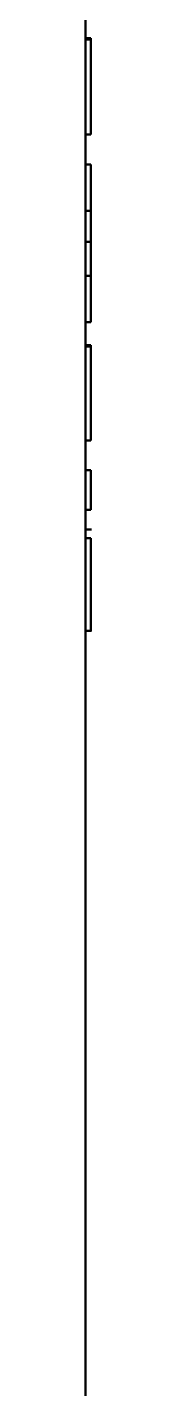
# Model space of a CAD drawing. Header units: millimetres. Extents: x 0 to 594, y 0 to 420.
# Drawn here: x 287.04 to 287.15, y 72.91 to 97.95 of the extents above; entities that cross this region are included whole.
import ezdxf

# ---------------------------------------------------------------- set-up
doc = ezdxf.new("R2010")
doc.units = ezdxf.units.MM
doc.layers.add('1', color=7, linetype='Continuous')

msp = doc.modelspace()

# ---------------------------------------------------------------- linework, layer by layer
at = {"layer": '1', "color": 7, "linetype": 'Continuous', "lineweight": 50}
for p, q in [((287.041, 174.616), (287.041, 69.916)), ((287.141, 97.751), (287.041, 97.751)), ((287.141, 97.726), (287.041, 97.726)), ((287.141, 97.751), (287.141, 97.726)), ((287.141, 97.726), (287.141, 95.976)), ((287.141, 95.976), (287.041, 95.976)), ((287.141, 95.426), (287.041, 95.426)), ((287.141, 95.426), (287.141, 94.576)), ((287.141, 94.576), (287.041, 94.576)), ((287.141, 94.576), (287.141, 94.001)), ((287.141, 94.001), (287.041, 94.001)), ((287.141, 94.001), (287.141, 93.376)), ((287.141, 93.376), (287.041, 93.376)), ((287.141, 93.376), (287.141, 92.526)), ((287.141, 92.526), (287.041, 92.526)), ((287.141, 92.101), (287.041, 92.101)), ((287.141, 92.076), (287.041, 92.076)), ((287.141, 92.101), (287.141, 92.076)), ((287.141, 92.076), (287.141, 90.351)), ((287.141, 90.351), (287.041, 90.351)), ((287.141, 89.801), (287.041, 89.801)), ((287.141, 89.801), (287.141, 89.076)), ((287.141, 89.076), (287.041, 89.076)), ((287.153, 88.713), (287.041, 88.713)), ((287.141, 88.551), (287.041, 88.551)), ((287.041, 86.851), (287.153, 86.851))]:
    msp.add_line(p, q, dxfattribs=at)
msp.add_open_spline([(287.141, 88.551), (287.141, 88.454), (287.141, 88.283), (287.141, 88.056), (287.141, 87.838), (287.141, 87.617), (287.141, 87.383), (287.141, 87.171), (287.141, 86.99), (287.141, 86.873), (287.141, 86.851), (287.141, 86.851)], degree=3, knots=[0, 0, 0, 0, 0.140765, 0.249966, 0.327907, 0.453488, 0.56611, 0.669315, 0.782803, 0.889538, 1, 1, 1, 1], dxfattribs=at)

doc.saveas('drawing.dxf')
